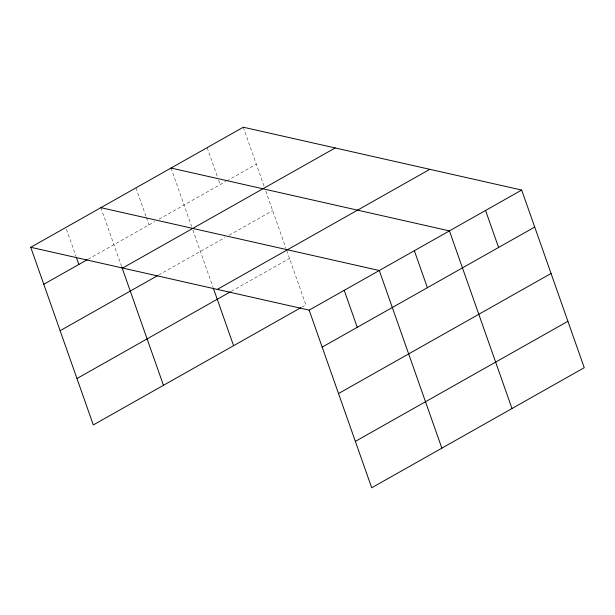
<?xml version="1.0" encoding="UTF-8"?>
<svg xmlns="http://www.w3.org/2000/svg" width="615" height="615" viewBox="0 0 615 615"><rect width="100%" height="100%" fill="white"/><g stroke="black" fill="none" stroke-linecap="round" stroke-linejoin="round"><path stroke-width="0.46" stroke-dasharray="3.08 2.31" d="M88.03 259.284L154.834 221.546M159.008 219.186L225.936 181.371M226.758 180.91L256.317 164.205M158.655 275.036L225.036 237.536M229.141 235.214L272.668 210.622M231.202 291.387L289.504 258.446M301.75 307.185L305.855 304.863L286.329 249.421M243.294 127.213L264.181 186.522M265.749 190.988L286.013 248.522M207.163 147.631L217.326 176.497M218.602 180.11L220.185 184.623M171.031 168.041L191.596 226.458M192.856 230.025L213.113 287.543M135.961 187.852L146.124 216.726M146.447 217.625L148.984 224.844M100.891 207.662L121.463 266.08M66.458 229.28L75.991 256.347"/><path stroke-width="0.92" d="M30.75 247.292L243.294 127.213L521.689 190.058L584.25 367.709L371.706 487.787L309.145 310.137L30.75 247.292L93.311 424.942L300.927 307.646M43.78 284.284L87.199 259.753M122.623 268.032L335.16 147.954M60.124 330.701L157.817 275.512M217.28 289.396L429.816 169.317M76.967 378.525L230.379 291.848M309.145 310.137L521.689 190.058M322.175 347.129L534.719 227.05M338.519 393.546L551.063 273.467M355.362 441.37L567.906 321.291M171.031 168.041L449.427 230.886L511.988 408.537M100.891 207.662L379.286 270.508L441.847 448.158M485.558 210.468L498.588 247.468M414.356 250.697L427.387 287.689M344.216 290.326L357.246 327.318M213.428 288.443L233.585 345.692M121.778 266.971L163.452 385.313M76.306 257.255L78.843 264.473"/></g></svg>
